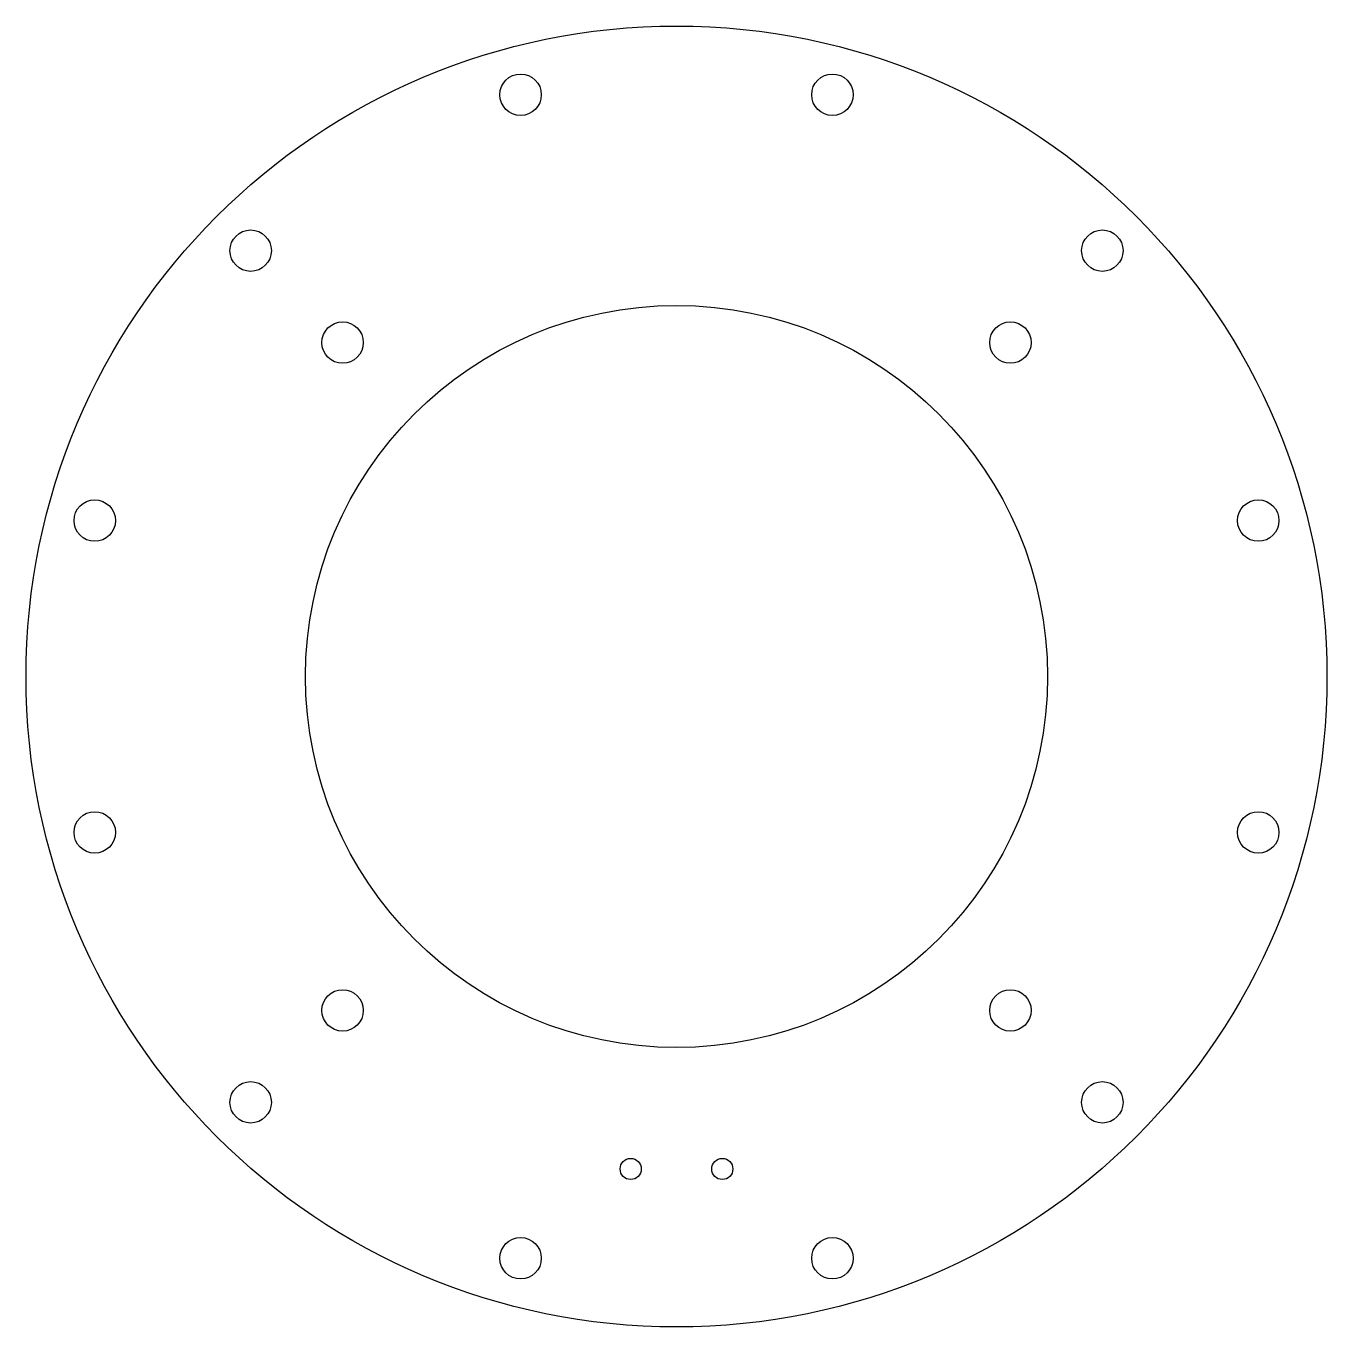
# Model space of a CAD drawing. Header units: millimetres. Extents: x -68 to 68, y -68 to 68.
import ezdxf

# ---------------------------------------------------------------- set-up
doc = ezdxf.new("R2010")
doc.units = ezdxf.units.MM

msp = doc.modelspace()

# ---------------------------------------------------------------- linework, layer by layer
for centre, radius in [((0, 0), 67.5), ((-16.18, 60.37), 2.15), ((16.18, 60.37), 2.15), ((-44.19, 44.19), 2.15), ((44.19, 44.19), 2.15), ((0, 0), 38.5), ((-34.65, 34.65), 2.15), ((34.65, 34.65), 2.15), ((-60.37, 16.18), 2.15), ((60.37, 16.18), 2.15), ((-60.37, -16.18), 2.15), ((60.37, -16.18), 2.15), ((-34.65, -34.65), 2.15), ((34.65, -34.65), 2.15), ((-44.19, -44.19), 2.15), ((44.19, -44.19), 2.15), ((-4.75, -51.1), 1.1), ((4.75, -51.1), 1.1), ((-16.18, -60.37), 2.15), ((16.18, -60.37), 2.15)]:
    msp.add_circle(centre, radius)

doc.saveas('drawing.dxf')
